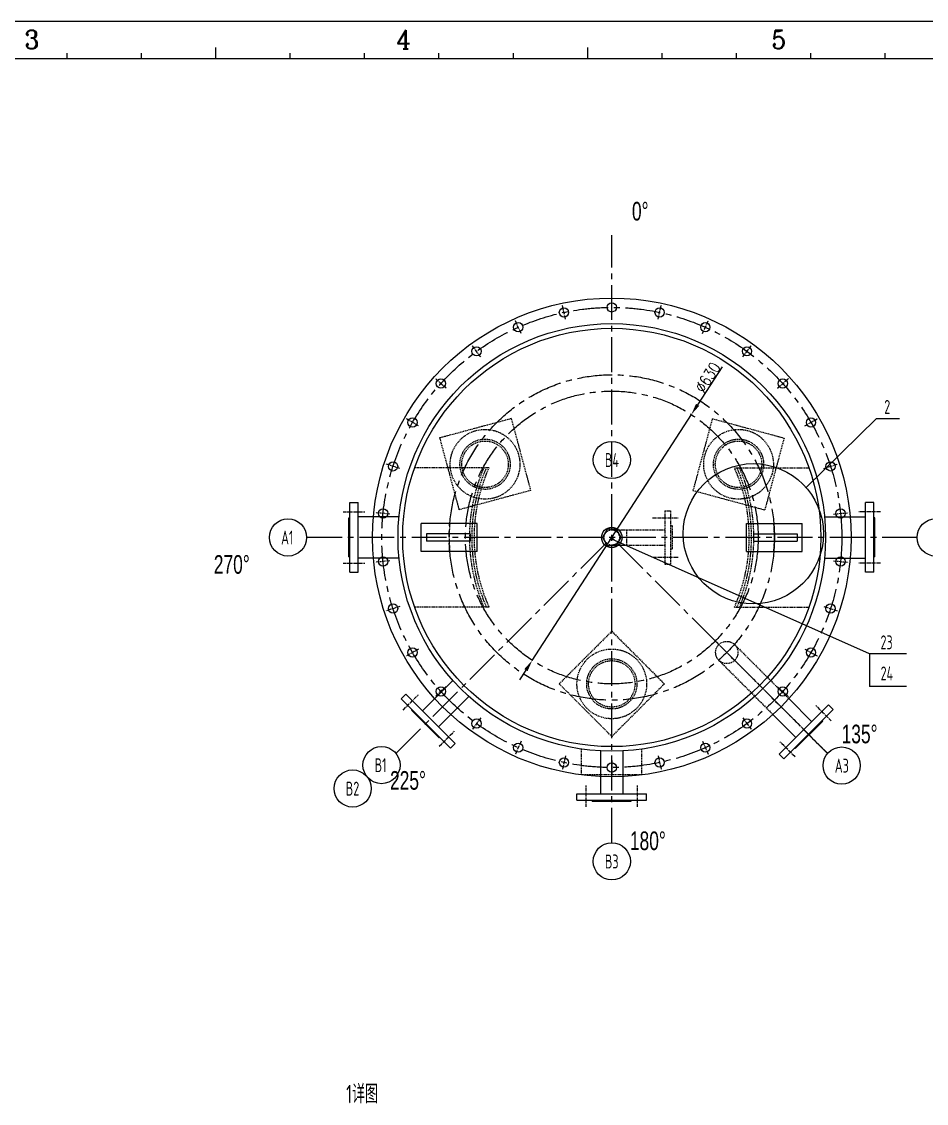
# Model space of a CAD drawing. Header units: inches. Extents: x 32075 to 39005, y -1315 to 3437.
# Drawn here: x 34256 to 36204, y 1110 to 3437 of the extents above; entities that cross this region are included whole.
import ezdxf
from ezdxf.enums import TextEntityAlignment as Align

# ---------------------------------------------------------------- set-up
doc = ezdxf.new("R2010")
doc.units = ezdxf.units.IN
doc.header["$LTSCALE"] = 10
doc.header["$MEASUREMENT"] = 0
for name, pattern in [('CENTER', [2, 1.25, -0.25, 0.25, -0.25]), ('CENTER2', [1.125, 0.75, -0.125, 0.125, -0.125]), ('DASHED', [0.75, 0.5, -0.25])]:
    doc.linetypes.add(name, pattern=pattern)
for name, color, linetype in [('2细线层', 4, 'Continuous'), ('4虚线层', 6, 'DASHED'), ('7标注层', 4, 'Continuous'), ('CENTER', 1, 'CENTER'), ('DIM', 4, 'Continuous'), ('DRAWING', 7, 'Continuous'), ('图框层', 7, 'Continuous')]:
    doc.layers.add(name, color=color, linetype=linetype)
doc.styles.add('JEREH', font='isocp.shx', dxfattribs={"width": 0.7, "bigfont": 'hzfs.shx'})
doc.styles.add('JEREH1', font='isocp.shx', dxfattribs={"width": 0.75, "bigfont": 'hzfs.shx'})
doc.styles.add('ROMANC', font='romanc.shx', dxfattribs={"width": 0.75})
doc.styles.add('TH_GBDIM', font='romans.shx', dxfattribs={"width": 0.8, "bigfont": 'gbcbig.shx'})
doc.styles.add('vhz3', font='vcadtxt3', dxfattribs={"width": 0.7, "bigfont": 'vcadhz'})
doc.dimstyles.new('TH_GBDIM', dxfattribs={"dimtxt": 25, "dimasz": 25, "dimexe": 2, "dimexo": 0, "dimgap": 1.5, "dimtad": 1, "dimdec": 0, "dimzin": 0, "dimdsep": 46, "dimtxsty": 'TH_GBDIM', "dimcen": 25, "dimclrd": 130, "dimclre": 130, "dimclrt": 3, "dimadec": 0, "dimazin": 0, "dimtfac": 0.714286, "dimtdec": 0, "dimtmove": 0, "dimatfit": 3, "dimfxl": 1, "dimtzin": 0, "dimlwd": -1, "dimlwe": -1, "dimarcsym": 0})

# ---------------------------------------------------------------- blocks, each defined once
blk = doc.blocks.new('*U7')
at = {"color": 4}
blk.add_circle((0, 0.6184528918893193), 10, dxfattribs=at)
at = {"layer": 'CENTER', "linetype": 'CENTER2'}
blk.add_line((0, 15.64997748055248), (7.275957614183426e-12, -15.64997748055248), dxfattribs=at)
blk = doc.blocks.new('*U6')
at = {"color": 0, "linetype": 'ByBlock', "lineweight": -2, "transparency": 16777216}
for p, rotation in [((36559.59290041413, 6511.946922716565), 191.9999999999999), ((36662.63777095536, 6522.777375032852), 180), ((36765.6826414966, 6511.946922716565), 168.0000000000001), ((36461.0515851797, 6479.928908504202), 204), ((36864.22395673103, 6479.928908504202), 156), ((36371.3205535815, 6428.122673256321), 216), ((36953.95498832923, 6428.122673256321), 144), ((36294.32148227764, 6358.792398047151), 228), ((37030.95405963308, 6358.792398047152), 132), ((36233.41960016665, 6274.968148586908), 240), ((37091.85594174408, 6274.968148586908), 120), ((36191.27661173641, 6180.313446810375), 252.0000000000001), ((37133.99893017432, 6180.313446810376), 108), ((36169.73436780583, 6078.965157388845), 264), ((37155.5411741049, 6078.965157388844), 96.00000000000004), ((36169.73436780583, 5975.352686893082), 276.0000000000001), ((37155.5411741049, 5975.352686893082), 84), ((36191.27661173641, 5874.004397471549), 288.0000000000001), ((37133.99893017432, 5874.00439747155), 71.99999999999999), ((36233.41960016665, 5779.349695695018), 299.9999999999999), ((37091.85594174408, 5779.349695695018), 60.00000000000002), ((36294.32148227764, 5695.525446234774), 312), ((37030.95405963308, 5695.525446234774), 48), ((36371.3205535815, 5626.195171025605), 324.0000000000001), ((36953.95498832923, 5626.195171025605), 36), ((36461.0515851797, 5574.388935777724), 336.0000000000001), ((36864.22395673103, 5574.388935777724), 23.99999999999997), ((36559.59290041413, 5542.370921565361), 348.0000000000001), ((36765.6826414966, 5542.370921565361), 11.99999999999999)]:
    blk.add_blockref('*U7', p, dxfattribs=dict(at, rotation=rotation))
blk.add_blockref('*U7', (36662.63777095536, 5531.540469249074), dxfattribs=at)
blk = doc.blocks.new('A$C52E04BCD')
at = {"layer": '4虚线层', "ltscale": 0.5}
for p, q in [((-31.76930949389498, 149.9999999997412), (128.4797584589469, 149.9999999998518)), ((-31.76930949379312, -149.9999999996039), (128.4797584590488, -149.9999999996057))]:
    blk.add_line(p, q, dxfattribs=at)
for centre, radius, start, end in [((-370, 5.247784429229796e-10), 370, 336.083465578138, 23.91653442171907), ((-369.9999999991996, -6.821210263296962e-11), 375, 336.4218215218332, 23.57817847821453), ((-370, 5.247784429229796e-10), 380, 336.7504374093853, 23.24956259047116)]:
    blk.add_arc(centre, radius, start, end, dxfattribs=at)
blk = doc.blocks.new('*D59')
at = {"color": 130, "transparency": 16777216}
for p, q in [((35764.36861288715, 2695.002357083829), (35711.36930270075, 2613.136817668261)), ((35355.40958023588, 2063.302591763882), (35697.78305375161, 2592.150778511435)), ((35341.82333128673, 2042.316552607057), (35328.23708233758, 2021.330513450235))]:
    blk.add_line(p, q, dxfattribs=at)
for points in [[(35707.87162950795, 2615.40119249312), (35714.86697589356, 2610.872442843402), (35697.78305375161, 2592.150778511435)], [(35338.32565809393, 2044.580927431916), (35345.32100447954, 2040.052177782198), (35355.40958023588, 2063.302591763882)]]:
    blk.add_solid(points, dxfattribs=at)
at = {"layer": 'Defpoints', "color": 0, "transparency": 16777216}
for p in [(35697.78305375161, 2592.150778511435), (35355.40958023588, 2063.302591763882)]:
    blk.add_point(p, dxfattribs=at)
at = {"color": 3, "transparency": 16777216, "insert": (35732.90990034071, 2672.170906365982), "char_height": 25, "attachment_point": 5, "rotation": 57.08119729740859, "style": 'TH_GBDIM'}
blk.add_mtext('∅630', dxfattribs=at)

msp = doc.modelspace()

# ---------------------------------------------------------------- linework, layer by layer
at = {"color": 4}
for p, q in [((35944.92974394475, 2434.897865745418), (36096.26010591899, 2583.891312525586)), ((36096.26010591899, 2583.891312525586), (36145.68669833131, 2583.891312525586)), ((36081.02609269624, 2077.390478536065), (35526.59631699225, 2324.273183284139))]:
    msp.add_line(p, q, dxfattribs=at)
at = {"color": 3, "ltscale": 100}
for p, q in [((36161.02609269624, 2077.390478536065), (36081.02609269624, 2077.390478536065)), ((36081.02609269624, 2077.390478536065), (36081.02609269624, 2007.300376930143)), ((36161.02609269624, 2007.300376930143), (36081.02609269624, 2007.300376930143))]:
    msp.add_line(p, q, dxfattribs=at)
at = {"color": 4}
for centre, radius in [((35526.59631699225, 2327.726685138096), 515), ((35526.59631699225, 2327.726685138096), 460), ((35526.59631699225, 2327.726685138096), 450), ((35831.22755028133, 2335.726685131352), 150.8744905816212)]:
    msp.add_circle(centre, radius, dxfattribs=at)
at = {"layer": '2细线层'}
for p, q in [((38802.71164201317, 3437.48875601907), (32074.71164201317, 3437.48875601907)), ((34674.71164201317, 3357.488756019076), (34674.71164201317, 3381.488756019076)), ((35474.71164201317, 3357.488756019076), (35474.71164201317, 3381.488756019076)), ((34354.71164201317, 3357.488756019076), (34354.71164201317, 3369.488756019076)), ((34514.71164201317, 3357.488756019076), (34514.71164201317, 3369.488756019076)), ((34834.71164201317, 3357.488756019076), (34834.71164201317, 3369.488756019076)), ((34994.71164201317, 3357.488756019076), (34994.71164201317, 3369.488756019076)), ((35154.71164201317, 3357.488756019076), (35154.71164201317, 3369.488756019076)), ((35314.71164201317, 3357.488756019076), (35314.71164201317, 3369.488756019076)), ((35634.71164201317, 3357.488756019076), (35634.71164201317, 3369.488756019076)), ((35794.71164201317, 3357.488756019076), (35794.71164201317, 3369.488756019076)), ((35954.71164201317, 3357.488756019076), (35954.71164201317, 3369.488756019076)), ((36114.71164201317, 3357.488756019076), (36114.71164201317, 3369.488756019076))]:
    msp.add_line(p, q, dxfattribs=at)
at = {"layer": '4虚线层', "ltscale": 0.5}
for p, q in [((35310.43975549484, 2583.333296562155), (35155.9453932489, 2541.722095735723)), ((35310.23989550772, 2583.279466675159), (35351.85109633416, 2428.785104429205)), ((35742.95273847229, 2583.279466674795), (35701.34153764559, 2428.785104428914)), ((35742.95273847228, 2583.279466674798), (35897.44710071816, 2541.668265848104)), ((35156.14525323601, 2541.775925622719), (35197.75645406245, 2387.281563376765)), ((35897.44710071816, 2541.668265848103), (35855.83589989146, 2387.173903602222)), ((35351.85109633416, 2428.785104429205), (35197.35673408821, 2387.173903602773)), ((35701.34153764559, 2428.785104428914), (35855.83589989147, 2387.17390360222)), ((35640.59631699203, 2385.226685137825), (35652.59631699203, 2385.226685137985)), ((35640.59631699203, 2385.226685137818), (35640.59631699356, 2270.226685137811)), ((35652.59631699203, 2385.226685137978), (35652.59631699356, 2270.226685137971)), ((35652.59631699245, 2353.226685137971), (35656.59631699245, 2353.226685138024)), ((35656.59631699245, 2353.226685138024), (35656.59631699313, 2302.226685138024)), ((35526.59631699257, 2344.226685136294), (35640.59631699257, 2344.226685137811)), ((35558.59631699257, 2344.226685136719), (35558.59631699301, 2311.226685136719)), ((35526.59631699301, 2311.226685136294), (35640.59631699301, 2311.226685137811)), ((35652.59631699313, 2302.226685137971), (35656.59631699313, 2302.226685138024)), ((35640.59631699356, 2270.226685137811), (35652.59631699356, 2270.226685137971)), ((35526.59631699006, 2125.863770128782), (35413.45923200021, 2012.726685138937)), ((35526.59631699006, 2125.863770128782), (35639.73340197991, 2012.726685138937)), ((35790.48396861961, 2097.78015900664), (35907.3312265362, 1980.932901089768)), ((35757.11312765801, 2063.268748974358), (35873.39010103918, 1946.991775592875)), ((35526.59631699006, 1899.589600149085), (35413.45923200021, 2012.726685138937)), ((35639.73340197991, 2012.726685138937), (35526.59631699006, 1899.589600149085)), ((35461.59631699225, 1817.726685138095), (35461.59631699225, 1871.90231097583)), ((35591.59631699224, 1817.726685138095), (35591.59631699225, 1871.90231097583)), ((35461.59631699225, 1817.726685138098), (35591.59631699224, 1817.726685138095))]:
    msp.add_line(p, q, dxfattribs=at)
for centre, radius in [((35253.79831479798, 2485.226685138964), 75), ((35799.39431918213, 2485.226685139), 75), ((35253.79831479795, 2485.226685138884), 54), ((35799.39431918212, 2485.226685138877), 54), ((35253.79831479795, 2485.226685138884), 50), ((35799.39431918212, 2485.226685138877), 50), ((35526.59631699375, 2327.726685137662), 16.5), ((35774.08369040649, 2080.239311722799), 24), ((35526.59631699009, 2012.726685139015), 75), ((35526.59631699006, 2012.726685138935), 54), ((35526.59631699006, 2012.726685138935), 50)]:
    msp.add_circle(centre, radius, dxfattribs=at)
at = {"layer": '7标注层', "ltscale": 100}
for centre in [(35526.59631699225, 2494.493407522765), (34829.67207260926, 2327.726685138096), (36223.52056137739, 2327.726685136063), (35031.02269965491, 1838.003978973669), (36021.31955840353, 1836.990920411372), (34968.90664086094, 1787.589742493243), (35526.59631699225, 1630.80244075296)]:
    msp.add_circle(centre, 40, dxfattribs=at)
at = {"layer": 'CENTER', "linetype": 'CENTER2', "ltscale": 10}
for p, q in [((35526.59631699225, 1670.80244075296), (35526.59631699225, 2977.743925815317)), ((36183.52056137739, 2327.726685138096), (34869.67207260926, 2327.726685138096)), ((35062.08072905189, 1863.211097213883), (35526.59631699121, 2327.726685138096)), ((35991.11190492296, 1863.211097206332), (35526.5963169912, 2327.726685138096))]:
    msp.add_line(p, q, dxfattribs=at)
at = {"layer": 'CENTER', "linetype": 'CENTER2'}
for p, q in [((34948.3263055605, 2382.726685131177), (34994.8263055605, 2382.726685131177)), ((36104.86632842651, 2382.726685136235), (36058.36632842651, 2382.726685135828)), ((35614.17999323939, 2370.22668513746), (35669.76366948656, 2370.226685138198)), ((35614.56086199694, 2285.226685137465), (35670.52540700052, 2285.226685138209)), ((34948.32630343176, 2272.726686463674), (34994.82630343176, 2272.726684663926)), ((36104.86633055621, 2272.726686468732), (36058.36633055621, 2272.726684668577)), ((35744.03165220584, 2110.291349923521), (35991.11190492233, 1863.211097206395)), ((35077.45628844005, 1956.368400643428), (35110.33675249261, 1989.248867241219)), ((35886.51366861488, 1967.809333514638), (35926.81875514252, 1927.504246986985)), ((35998.89239337765, 1933.212354681688), (35966.01192805251, 1966.092820006904)), ((35155.2380349336, 1878.58665716037), (35188.11850025877, 1911.467122485546)), ((35921.11064989444, 1855.43060818828), (35888.23018329669, 1888.31107224089)), ((35471.59631832479, 1747.925679936104), (35471.59631652504, 1794.425679936107)), ((35581.59631699229, 1747.925682064845), (35581.59631699229, 1794.425682064842))]:
    msp.add_line(p, q, dxfattribs=at)
at = {"layer": 'CENTER', "linetype": 'CENTER2', "ltscale": 10}
for centre, radius in [((35526.59631699225, 2327.726685138096), 495), ((35526.5963169912, 2327.726685138089), 350), ((35526.59631699375, 2327.726685137662), 314.9999999973792)]:
    msp.add_circle(centre, radius, dxfattribs=at)
at = {"layer": 'CENTER', "linetype": 'CENTER2'}
for centre, start, end in [((35526.59631699085, 2327.726685138769), 175.0828996645438, 184.9171003356637), ((35526.59631698771, 2327.726685138769), 355.082899663103, 4.917100334171132)]:
    msp.add_arc(centre, 350, start, end, dxfattribs=at)
at = {"layer": 'DRAWING'}
for p, q in [((34962.75382079029, 2402.726685131181), (34976.75382079029, 2402.726685131184)), ((34962.75382079029, 2252.726685131179), (34962.75382369312, 2402.726685131179)), ((34962.75382369312, 2402.726685131179), (34980.75382369313, 2402.726685053766)), ((34980.75382079029, 2252.726685053768), (34980.75382369313, 2402.726685053768)), ((36090.43881029372, 2402.726685136111), (36072.43881029371, 2402.72668505854)), ((36072.43881319786, 2252.726685058542), (36072.43881029371, 2402.726685058542)), ((36090.43881319655, 2402.726685136113), (36076.43881319655, 2402.726685135994)), ((36090.43881319786, 2252.726685136111), (36090.43881029372, 2402.726685136111)), ((34960.75382142892, 2285.726685131179), (34960.7538230545, 2369.726685131179)), ((34960.7538230545, 2369.726685131177), (34962.7538230545, 2369.726685131177)), ((35068.75382224171, 2372.226685131179), (34980.75382310289, 2372.226685131179)), ((35236.59631699074, 2357.726685138147), (35116.59631699073, 2357.72668513772)), ((35116.59631699096, 2297.726685137722), (35116.59631699074, 2357.726685137722)), ((35236.59631699096, 2297.726685138155), (35236.59631699075, 2357.726685138151)), ((35816.59631698849, 2357.726685131724), (35936.59631698849, 2357.726685128638)), ((35816.59631698694, 2297.726685131731), (35816.59631698848, 2357.726685131727)), ((35936.59631698694, 2297.726685128639), (35936.59631698849, 2357.726685128639)), ((35984.43881174539, 2372.226685135183), (36072.43881088422, 2372.226685135953)), ((36092.43881093262, 2369.726685136126), (36090.43881093263, 2369.726685136109)), ((36092.43881255895, 2285.726685136128), (36092.43881093262, 2369.726685136128)), ((35221.96508369741, 2335.7266851381), (35127.86648272486, 2335.726685137765)), ((35127.86648272485, 2335.726685137762), (35127.8664827249, 2319.72668513776)), ((35221.96508369741, 2335.7266851381), (35221.96508369747, 2319.7266851381)), ((35831.22755028133, 2335.726685131352), (35925.32615125388, 2335.726685128933)), ((35831.22755028133, 2335.726685131352), (35831.22755028092, 2319.726685131352)), ((35925.32615125389, 2335.72668512893), (35925.32615125349, 2319.726685128928)), ((35221.96508369747, 2319.7266851381), (35127.86648272491, 2319.726685137765)), ((35831.22755028092, 2319.726685131352), (35925.32615125348, 2319.726685128933)), ((34960.75382142892, 2285.726685131179), (34962.75382142892, 2285.726685092474)), ((35068.75382224172, 2283.226685131177), (34980.75382138054, 2283.226685053768)), ((35236.59631699096, 2297.726685138155), (35116.59631699096, 2297.726685137724)), ((35816.59631698694, 2297.726685131731), (35936.59631698694, 2297.726685128641)), ((35984.43881174616, 2283.226685135181), (36072.43881260735, 2283.226685058542)), ((36092.43881255895, 2285.726685136128), (36090.43881255895, 2285.726685097407)), ((34962.75382079029, 2252.726685131177), (34980.75382079029, 2252.726685131181)), ((36090.43881319786, 2252.726685136109), (36072.43881319786, 2252.726685135955)), ((35184.79964691321, 2019.871140567461), (35119.47788870902, 1954.549382363269)), ((35073.515947234, 1980.712332569278), (35083.41544217062, 1990.611827505888)), ((35073.515947234, 1980.712332569278), (35179.5819664646, 1874.646317443906)), ((35083.41544217062, 1990.611827505888), (35189.48146140121, 1884.545812380523)), ((35218.74077240958, 1985.930015069904), (35153.41901486281, 1920.608257523142)), ((35907.3312265362, 1980.932901089771), (35956.87079301488, 1931.393334610962)), ((35095.43625790237, 1955.963595679322), (35096.85047146474, 1957.377809241695)), ((35095.43625790237, 1955.963595679322), (35154.8332286715, 1896.566627209116)), ((35886.86722303204, 1861.389761918849), (35992.93323815754, 1967.455781149315)), ((35896.76671796864, 1851.490266982227), (36002.83273309415, 1957.556286212685)), ((36002.83273309415, 1957.556286212685), (35992.93323815754, 1967.455781149315)), ((35873.39010103918, 1946.991775592869), (35922.92966817471, 1897.452208457219)), ((35921.51545485861, 1873.410577650552), (35980.9124233289, 1932.80754841961)), ((35980.9124233289, 1932.80754841961), (35979.49820976653, 1934.221761981979)), ((35154.8332286715, 1896.566627209119), (35156.24744223387, 1897.980840771489)), ((35179.5819664646, 1874.646317443906), (35189.48146140121, 1884.545812380523)), ((35502.59631699228, 1868.353198746046), (35502.59631699228, 1776.353198281599)), ((35550.5963169923, 1868.353198746046), (35550.5963169923, 1776.353199210499)), ((35921.51545485856, 1873.410577650598), (35920.10124129619, 1874.824791212973)), ((35896.76671796859, 1851.490266982274), (35886.86722303199, 1861.389761918898)), ((35451.59631699228, 1762.353197294627), (35451.5963169923, 1776.35319729463)), ((35451.5963169923, 1776.35319729463), (35601.59631699228, 1776.353200197468)), ((35601.59631699228, 1762.353200197461), (35601.59631699228, 1776.353200197468)), ((35451.59631699228, 1762.353197294627), (35601.59631699228, 1762.353200197461)), ((35484.5963169923, 1760.353197933256), (35484.5963169923, 1762.353197933259)), ((35484.5963169923, 1760.353197933256), (35568.5963169923, 1760.353199558846)), ((35568.59631699229, 1760.353199558846), (35568.5963169923, 1762.353199558843))]:
    msp.add_line(p, q, dxfattribs=at)
msp.add_lwpolyline([(35516.49268728143, 2345.226685138096), (35506.38905757061, 2327.726685138096), (35516.49268728143, 2310.226685138096), (35536.69994670306, 2310.226685138096), (35546.80357641388, 2327.726685138096), (35536.69994670306, 2345.226685138096)], close=True, dxfattribs=at)
msp.add_circle((35526.59631699332, 2327.726685137021), 22, dxfattribs=at)
at = {"layer": '图框层'}
msp.add_line((38722.71164201317, 3357.48875601907), (32274.71164201317, 3357.48875601907), dxfattribs=at)

# ---------------------------------------------------------------- block references
at = {"color": 4}
for name, p in [('*U6', (-1136.041453963117, -3699.432237002867)), ('A$C52E04BCD', (35822.34271988428, 2327.833860267913))]:
    msp.add_blockref(name, p, dxfattribs=at)
at = {"color": 4, "xscale": -1, "rotation": 6.811351482838291e-10}
msp.add_blockref('A$C52E04BCD', (35230.84991410322, 2327.833860264398), dxfattribs=at)

# ---------------------------------------------------------------- texts
at = {"color": 3, "ltscale": 100, "style": 'JEREH', "width": 0.7}
for s, p in [('2', (36119.39912288431, 2608.567676658582)), ('23', (36117.96976151092, 2102.15005535118)), ('24', (36118.57255289519, 2035.234438062289))]:
    msp.add_text(s, height=30, dxfattribs=at).set_placement(p, align=Align.MIDDLE)
at = {"layer": '2细线层', "style": 'ROMANC', "width": 0.9}
for s, p in [('3', (34262.7182929148, 3378.833878228826)), ('4', (35063.35657645032, 3378.833878228826)), ('5', (35870.54190170021, 3378.833878228826))]:
    msp.add_text(s, height=40, dxfattribs=at).set_placement(p)
at = {"layer": 'DIM'}
for s, height, style, width, p in [('0%%D', 40, 'vhz3', 0.7, (35569.94316346893, 3009.608186929302)), ('B4', 30, 'JEREH', 0.7, (35511.8152940052, 2479.282056422529)), ('A1', 30, 'JEREH', 0.7, (34814.89104962221, 2312.515334037861)), ('270%%D', 40, 'vhz3', 0.7, (34670.0136363099, 2249.73645387594)), ('135%%D', 40, 'vhz3', 0.7, (36021.15701839404, 1884.94597592895)), ('B1', 30, 'JEREH', 0.7, (35016.24167666786, 1822.792627873434)), ('A3', 30, 'JEREH', 0.7, (36006.53853541648, 1821.779569311137)), ('225%%D', 40, 'vhz3', 0.7, (35049.24610680727, 1785.103980491852)), ('B2', 30, 'JEREH', 0.7, (34954.12561787389, 1772.378391393007)), ('180%%D', 40, 'vhz3', 0.7, (35565.51922709036, 1655.161203565837)), ('B3', 30, 'JEREH', 0.7, (35511.8152940052, 1615.591089652725)), ('1详图', 40, 'JEREH1', 0.699999988079071, (34954.91777906413, 1110.238510696659))]:
    msp.add_text(s, height=height, dxfattribs=dict(at, style=style, width=width)).set_placement(p)

# ---------------------------------------------------------------- dimensions: what is measured, and where the dimension line sits
at = {"color": 4}
dim = msp.add_diameter_dim_2p(p1=(35355.40958023588, 2063.302591763882), p2=(35697.78305375161, 2592.150778511435), dimstyle='TH_GBDIM', dxfattribs=at)
dim.commit()
dim.dimension.update_dxf_attribs({"geometry": '*D59', "text_midpoint": (35732.90990034071, 2672.170906365982)})

doc.saveas('drawing.dxf')
